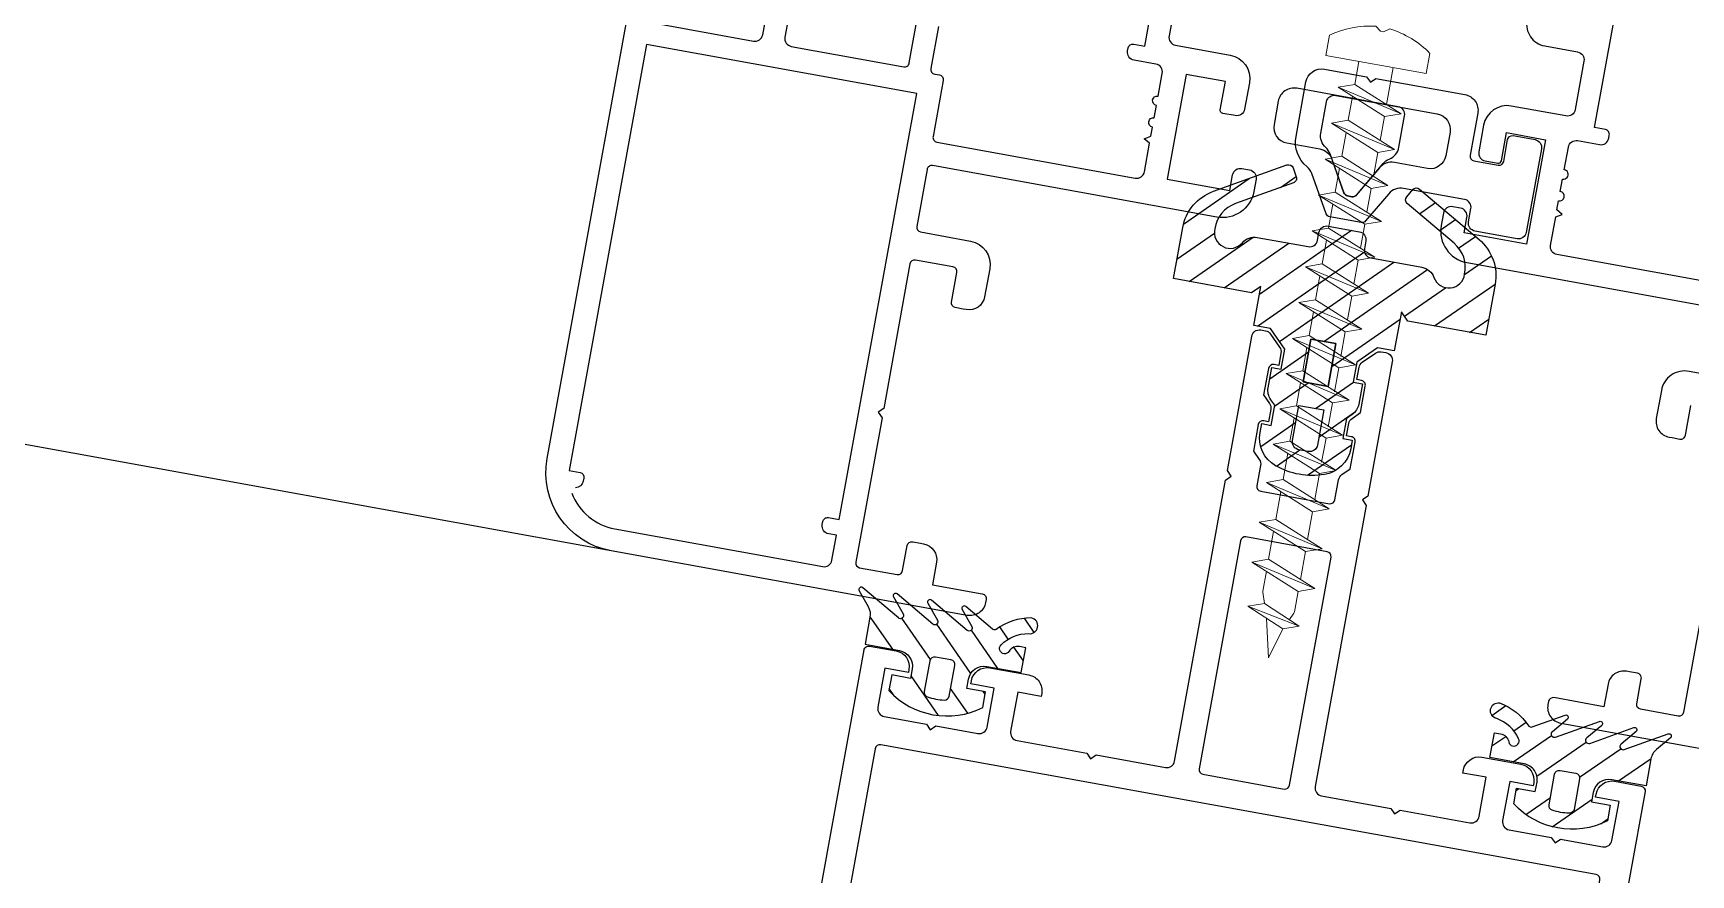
# Model space of a CAD drawing. Header units: millimetres. Extents: x 62878 to 70819, y -67946 to -61850.
# Drawn here: x 66941.45 to 66951.89, y -61955.32 to -61950.02 of the extents above; entities that cross this region are included whole.
import ezdxf

# ---------------------------------------------------------------- set-up
doc = ezdxf.new("R2010")
doc.units = ezdxf.units.MM
doc.linetypes.add('HIDDEN', pattern=[0.375, 0.25, -0.125])
doc.layers.add('BA DÖŞ.-yeni', color=11, linetype='Continuous', lineweight=30)
doc.layers.add('DOGRAMA', color=171, linetype='Continuous', lineweight=0)
pattern_1 = [(214.7168419783434, (67055.92638325461, -61981.79301310745), (0.09041148516737686, -0.130488795878532), [])]

# ---------------------------------------------------------------- blocks, each defined once
blk = doc.blocks.new('a2we')
at = {"lineweight": 5, "ltscale": 0.5}
for p, q in [((-196.0144480926461, -415.2868589025547), (-196.5925912144022, -417.2488821181558)), ((-196.0144480926461, -415.2868589025547), (-195.4639709594615, -417.7110762494052)), ((-197.5747968978259, -417.6063757508618), (-196.5747276986959, -417.2423803302317)), ((-194.1582851917165, -418.2620245979042), (-197.5747968978259, -417.6063757508618)), ((-195.1583543907882, -418.6260200186506), (-197.5747968978259, -417.6063757508618)), ((-196.5747276986959, -417.2423803302317), (-194.1582851917165, -418.2620245979042)), ((-197.1143788935161, -419.7428166739272), (-197.1143788935161, -418.4283854465556)), ((-196.8896500078097, -417.895480952812), (-197.0961171580722, -418.3448917148726)), ((-194.1582851917165, -418.2620245979042), (-195.1583543907882, -418.6260200186506)), ((-195.1583543907882, -418.6260200186506), (-194.9264251741961, -419.2953524503964)), ((-198.1144480926461, -420.1068120946153), (-197.1143788935161, -419.7428166739268)), ((-197.1143788935161, -419.7428166739268), (-193.9153324771005, -421.0399975355008)), ((-197.1143788935161, -419.7428166739268), (-193.9153324771005, -421.0399975355008)), ((-194.9154016761394, -420.634479622855), (-194.9154016761394, -419.3608343693425)), ((-194.9154016761721, -421.4039929561312), (-198.1144480926461, -420.1068120946153)), ((-193.9153324771005, -421.0399975355008), (-198.1144480926461, -420.1068120946153)), ((-197.1143788935161, -422.2969096404012), (-197.1143788935162, -420.512330007273)), ((-193.9153324771005, -421.0399975355008), (-194.9154016761721, -421.4039929561312)), ((-194.9154016761721, -423.1885725893157), (-194.9154016761721, -421.4039929561312)), ((-198.1144480926461, -422.6609050610894), (-197.1143788935161, -422.2969096404012)), ((-194.9154016761721, -423.9580859226053), (-198.1144480926461, -422.6609050610894)), ((-193.9153324771005, -423.594090501975), (-198.1144480926461, -422.6609050610894)), ((-197.1143788935161, -422.2969096404012), (-193.9153324771005, -423.594090501975)), ((-197.1143788935161, -422.2969096404012), (-193.9153324771005, -423.594090501975)), ((-197.1143788935161, -424.8510026068752), (-197.1143788935162, -423.0664229737469)), ((-193.9153324771005, -423.594090501975), (-194.9154016761721, -423.9580859226053)), ((-194.9154016761721, -425.7426655557898), (-194.9154016761721, -423.9580859226053)), ((-198.1144480926461, -425.2149980275636), (-197.1143788935161, -424.8510026068752)), ((-197.1143788935161, -424.8510026068752), (-193.9153324771005, -426.1481834684492)), ((-197.1143788935161, -424.8510026068752), (-193.9153324771005, -426.1481834684492)), ((-194.9154016761721, -426.5121788890793), (-198.1144480926461, -425.2149980275636)), ((-193.9153324771005, -426.1481834684492), (-198.1144480926461, -425.2149980275636)), ((-197.1143788935161, -427.3050955733496), (-197.1143788935162, -425.6205159402211)), ((-193.9153324771005, -426.1481834684492), (-194.9154016761721, -426.5121788890793)), ((-194.9154016761721, -428.1967585222638), (-194.9154016761721, -426.5121788890793)), ((-198.1144480926461, -427.669090994038), (-197.1143788935161, -427.3050955733496)), ((-194.9154016761721, -428.9662718555534), (-198.1144480926461, -427.669090994038)), ((-193.9153324771005, -428.6022764349236), (-198.1144480926461, -427.669090994038)), ((-197.1143788935161, -427.3050955733496), (-193.9153324771005, -428.6022764349236)), ((-197.1143788935161, -427.3050955733496), (-193.9153324771005, -428.6022764349236)), ((-197.1143788935161, -429.5591885398237), (-197.1143788935161, -428.0237477951896)), ((-193.9153324771005, -428.6022764349236), (-194.9154016761721, -428.9662718555534)), ((-194.9154016761721, -430.450851488738), (-194.9154016761721, -428.9662718555534)), ((-198.1144480926461, -429.9231839605702), (-197.1143788935161, -429.5591885398237)), ((-194.9154016761721, -431.2203648220857), (-198.1144480926461, -429.9231839605702)), ((-193.9153324771005, -430.8563694013976), (-198.1144480926461, -429.9231839605702)), ((-197.1143788935161, -429.5591885398237), (-193.9153324771005, -430.8563694013976)), ((-197.1143788935161, -429.5591885398237), (-193.9153324771005, -430.8563694013976)), ((-197.1143788935161, -431.8132815063559), (-197.1143788935161, -430.2778407616635)), ((-193.9153324771005, -430.8563694013976), (-194.9154016761721, -431.2203648220857)), ((-194.9154016761721, -432.7049444552304), (-194.9154016761721, -431.2203648220857)), ((-198.1144480926461, -432.177276926986), (-197.1143788935161, -431.8132815063559)), ((-194.9154016761721, -433.4744577885599), (-198.1144480926461, -432.177276926986)), ((-193.9153324771005, -433.1104623678716), (-198.1144480926461, -432.177276926986)), ((-197.1143788935161, -431.8132815063559), (-193.9153324771005, -433.1104623678716)), ((-197.1143788935161, -431.8132815063559), (-193.9153324771005, -433.1104623678716)), ((-197.1143788935161, -434.0673744728301), (-197.1143788935161, -432.5319337281958)), ((-193.9153324771005, -433.1104623678716), (-194.9154016761721, -433.4744577885599)), ((-198.1144480926461, -434.4313698935184), (-197.1143788935161, -434.0673744728301)), ((-197.1143788935161, -434.0673744728301), (-193.9153324771005, -435.364555334404)), ((-197.1143788935161, -434.0673744728301), (-193.9153324771005, -435.364555334404)), ((-194.9154016761721, -434.9590374217446), (-194.9154016761721, -433.4744577885599)), ((-194.9154016761721, -435.7285507550341), (-198.1144480926461, -434.4313698935184)), ((-193.9153324771005, -435.364555334404), (-198.1144480926461, -434.4313698935184)), ((-197.1143788935161, -436.3642339800811), (-197.1143788935161, -434.7860266946118)), ((-193.9153324771005, -435.364555334404), (-194.9154016761721, -435.7285507550341)), ((-198.1144480926461, -436.7282294008277), (-197.1143788935161, -436.3642339800811)), ((-197.1143788935161, -436.3642339800811), (-193.9153324771005, -437.6614148416551)), ((-197.1143788935161, -436.3642339800811), (-193.9153324771005, -437.6614148416551)), ((-194.9154016761721, -437.2558969289955), (-194.9154016761721, -435.7285507550341)), ((-194.9154016761721, -438.0254102623434), (-198.1144480926461, -436.7282294008277)), ((-193.9153324771005, -437.6614148416551), (-198.1144480926461, -436.7282294008277)), ((-197.1143788935161, -438.6610934873901), (-197.1143788935161, -437.1337473134849)), ((-193.9153324771005, -437.6614148416551), (-194.9154016761721, -438.0254102623434)), ((-194.9154016761721, -439.5527564362646), (-194.9154016761721, -438.0254102623434)), ((-198.1144480926461, -439.0250889080787), (-197.1143788935161, -438.6610934873901)), ((-194.9154016761721, -440.3222697695944), (-198.1144480926461, -439.0250889080787)), ((-193.9153324771005, -439.9582743489061), (-198.1144480926461, -439.0250889080787)), ((-197.1143788935161, -438.6610934873901), (-193.9153324771005, -439.9582743489061)), ((-197.1143788935161, -438.6610934873901), (-193.9153324771005, -439.9582743489061)), ((-197.1143788935161, -440.9579529946993), (-197.1143788935161, -439.430606820736)), ((-193.9153324771005, -439.9582743489061), (-194.9154016761721, -440.3222697695944)), ((-194.9154016761721, -441.849615943574), (-194.9154016761721, -440.3222697695944)), ((-198.1144480926461, -441.3219484153295), (-197.1143788935161, -440.9579529946993)), ((-194.9154016761721, -442.6191292769035), (-198.1144480926461, -441.3219484153295)), ((-193.9153324771005, -442.2551338562151), (-198.1144480926461, -441.3219484153295)), ((-197.1143788935161, -440.9579529946993), (-193.9153324771005, -442.2551338562151)), ((-197.1143788935161, -443.2537258831643), (-197.1143788935161, -441.7274663280053)), ((-193.9153324771005, -442.2551338562151), (-194.9154016761721, -442.6191292769035)), ((-194.9154016761721, -444.1453888320787), (-194.9154016761721, -442.6191292769035)), ((-198.1144480926461, -443.6177213039109), (-197.1143788935161, -443.2537258831643)), ((-194.9154016761721, -444.9149021654266), (-198.1144480926461, -443.6177213039109)), ((-193.9153324771005, -444.5509067447383), (-198.1144480926461, -443.6177213039109)), ((-197.1143788935161, -443.2537258831643), (-193.9153324771005, -444.5509067447383)), ((-197.1143788935161, -445.5538642814245), (-197.1143788935161, -444.0232392165685)), ((-193.9153324771005, -444.5509067447383), (-194.9154016761721, -444.9149021654266)), ((-198.1144480926461, -445.9178597020545), (-197.1143788935161, -445.5538642814245)), ((-197.1143788935161, -445.5538642814245), (-193.9153324771005, -446.8510451429402)), ((-197.1143788935161, -445.5538642814245), (-193.9153324771005, -446.8510451429402)), ((-194.9154016761721, -446.4455272302989), (-194.9154016761721, -444.9149021654266)), ((-193.9153324771005, -446.8510451429402), (-198.1144480926461, -445.9178597020545)), ((-194.9154016761721, -447.2150405636282), (-198.1144480926461, -445.9178597020545)), ((-197.1143788935161, -447.8540026795677), (-197.1143788935161, -446.3233776147298)), ((-193.9153324771005, -446.8510451429402), (-194.9154016761721, -447.2150405636282)), ((-197.1143788935161, -447.8540026795677), (-198.1144480926461, -448.2179981003141)), ((-193.9153324771005, -449.1511835411412), (-197.1143788935161, -447.8540026795677)), ((-194.9154016761721, -448.7456656284821), (-194.9154016761721, -447.2150405636282)), ((-194.9154016761721, -449.5151789618299), (-198.1144480926461, -448.2179981003141)), ((-198.1144480926461, -448.2179981003141), (-193.9153324771005, -449.1511835411412)), ((-197.1143788935161, -450.1541410778275), (-197.1143788935161, -448.6235160129718)), ((-193.9153324770423, -449.1511835411412), (-194.9154016761721, -449.5151789618299)), ((-194.9154016761723, -451.0458040266858), (-194.9154016761721, -449.5151789618299)), ((-198.1144480926461, -450.5181364984577), (-197.1143788935161, -450.1541410778275)), ((-194.9154016761721, -451.8153173600317), (-198.1144480926461, -450.5181364984577)), ((-193.9153324770423, -451.4513219393434), (-198.1144480926461, -450.5181364984577)), ((-197.1143788935161, -450.1541410778275), (-193.9153324770423, -451.4513219393434)), ((-197.1143788935161, -453.2868589025547), (-197.1143788935162, -450.9236544111328)), ((-193.9153324770423, -451.4513219393434), (-194.9154016761721, -451.8153173600317)), ((-194.9154016761721, -453.2868589025547), (-194.9154016761721, -451.8153173600317)), ((-192.7980524524961, -453.2868589025547), (-199.230843732796, -453.2868589025547)), ((-199.230843732796, -454.5827171301502), (-199.230843732796, -453.2868589025547)), ((-192.7980524524961, -454.5827171301502), (-192.7980524524961, -453.2868589025547))]:
    blk.add_line(p, q, dxfattribs=at)
blk.add_lwpolyline([(-196.4690204826777, -455.6637351848848), (-196.1125089353335, -455.3998333582319), (-195.9163872499585, -455.3998333582319), (-195.5598757026143, -455.6637351848848)], dxfattribs=at)
for centre, radius, start, end in [((-196.9143788935627, -418.4283854465556), 0.2, 155.3251238657465, 180), ((-195.115401676151, -419.3608343693425), 0.2, 0, 19.11162363728389), ((-195.6603624057317, -449.5292358589606), 6.187568978619671, 234.757305859688, 262.4904896380407), ((-196.3685337795604, -449.5292358589606), 6.187568978619673, 277.5095103619591, 305.2426941403116)]:
    blk.add_arc(centre, radius, start, end, dxfattribs=at)

msp = doc.modelspace()

# ---------------------------------------------------------------- hatches: boundary and pattern name
at = {"layer": 'DOGRAMA', "lineweight": -2}
h = msp.add_hatch(dxfattribs=at)
h.set_pattern_fill('ANSI31', color=256, scale=0.05, angle=680.4701671983435, style=0)
h.set_pattern_definition(pattern_1)
edge = h.paths.add_edge_path(flags=16)
edge.add_arc((66949.49092431666, -61952.60258843782), 0.04999999998993582, 259.71684199482434, 349.71684199482434, ccw=False)
edge.add_line((66949.48199866686, -61952.65178531551), (66949.42296241364, -61952.64107453571))
edge.add_arc((66949.43188806342, -61952.59187765801), 0.05000000000165629, 169.7168420142085, 259.7168420142085, ccw=False)
edge.add_line((66949.38269118572, -61952.58295200822), (66949.42285660992, -61952.36156605856))
edge.add_line((66949.42285660992, -61952.36156605856), (66949.58028661858, -61952.39012813797))
edge.add_line((66949.58028661858, -61952.39012813797), (66949.54012119435, -61952.61151408762))
h.paths.add_polyline_path([(66949.60706356802, -61952.24253750489), (66949.44963355937, -61952.21397542547), (66949.49872463333, -61951.94339259813), (66949.65615464203, -61951.97195467753)], flags=16)
edge = h.paths.add_edge_path()
edge.add_arc((66949.37529664586, -61952.56769130126), 0.2000000000028293, 169.7168419778544, 240.2830608602471, ccw=False)
edge.add_line((66949.17850913506, -61952.53198870199), (66949.18856020912, -61952.47658865017))
edge.add_line((66949.18856020912, -61952.47658865017), (66949.24759646237, -61952.48729942995))
edge.add_line((66949.24759646237, -61952.48729942995), (66949.27049687208, -61952.36107571793))
edge.add_line((66949.27049687208, -61952.36107571793), (66949.24576173771, -61952.32537607323))
edge.add_arc((66949.3279594044, -61952.26842395655), 0.1000000000217867, 169.7168420033913, 214.7168419994345, ccw=False)
edge.add_line((66949.22956564897, -61952.25057265695), (66949.25282488781, -61952.12237113075))
edge.add_line((66949.25282488781, -61952.12237113075), (66949.31186114106, -61952.13308191054))
edge.add_line((66949.31186114106, -61952.13308191054), (66949.33476155074, -61952.00685819848))
edge.add_line((66949.33476155074, -61952.00685819848), (66949.24478295931, -61951.87699418807))
edge.add_line((66949.24478295931, -61951.87699418807), (66949.13823799833, -61951.85766403838))
edge.add_line((66949.13823799833, -61951.85766403838), (66949.18286624746, -61951.6116796499))
edge.add_line((66949.18286624746, -61951.6116796499), (66949.1247437199, -61951.65195087777))
edge.add_line((66949.1247437199, -61951.65195087777), (66948.63277494296, -61951.56269437955))
edge.add_line((66948.63277494296, -61951.56269437955), (66948.69111162708, -61951.24115110007))
edge.add_arc((66948.98629289326, -61951.29470499896), 0.2999999999812398, 109.71684198245981, 169.7168419821437, ccw=False)
edge.add_line((66948.88508129708, -61951.01229357428), (66949.34756023638, -61950.84654875113))
edge.add_arc((66949.35768139598, -61950.87478989358), 0.02999999998270547, 19.716841966414393, 109.71684196641439, ccw=False)
edge.add_line((66949.38592253844, -61950.86466873398), (66949.4061648577, -61950.92115101893))
edge.add_arc((66949.37792371526, -61950.93127217857), 0.02999999997882553, -70.2831579718839, 19.71684202811622, ccw=False)
edge.add_line((66949.3880448749, -61950.95951332101), (66949.02339612281, -61951.09019741877))
edge.add_arc((66949.09087052025, -61951.27847170192), 0.200000000014274, 109.7168419752537, 171.6364393175068)
edge.add_arc((66948.99043530176, -61951.27187264858), 0.1000000000184771, 167.0019943841405, 319.7168419755503)
edge.add_arc((66949.14300698563, -61951.40118576192), 0.09999999999062822, 79.71684198810902, 139.7168419882711, ccw=False)
edge.add_line((66949.16085828525, -61951.30279200652), (66949.48240407874, -61951.36112914677))
edge.add_arc((66949.49132972855, -61951.31193226906), 0.0500000000068517, 259.7168419813936, 349.7168419813937)
edge.add_line((66949.54052660626, -61951.32085791888), (66949.5494496024, -61951.27167566764))
edge.add_arc((66949.59864648011, -61951.28060131748), 0.05000000001074826, 79.71684195006719, 169.7168419567826, ccw=False)
edge.add_line((66949.60757212996, -61951.23140443976), (66949.80435964075, -61951.26710703902))
edge.add_arc((66949.79543399092, -61951.31630391672), 0.05000000000229032, -10.283158046194274, 79.71684196349781, ccw=False)
edge.add_line((66949.84463086861, -61951.32522956656), (66949.83570787244, -61951.3744118178))
edge.add_arc((66949.88490475013, -61951.38333746763), 0.04999999999513124, 169.7168419620095, 259.7168419620095)
edge.add_line((66949.8759791003, -61951.43253434532), (66950.19752489381, -61951.49087148556))
edge.add_arc((66950.17967359418, -61951.58926524093), 0.09999999997790797, 19.716841979473088, 79.71684197767269, ccw=False)
edge.add_arc((66950.36794787728, -61951.52179084351), 0.09999999998167945, 199.7168419716242, 352.4316895656862)
edge.add_arc((66950.27159558496, -61951.49268729758), 0.2000000000022565, 347.7972446354069, 409.716841976035)
edge.add_line((66950.40090869831, -61951.34011561373), (66950.10540857373, -61951.08966257985))
edge.add_arc((66950.12480554078, -61951.0667768273), 0.0300000000097988, 139.7168418738869, 229.7168418738869, ccw=False)
edge.add_line((66950.10191978823, -61951.04737986025), (66950.14071372224, -61951.00160835513))
edge.add_arc((66950.16359947482, -61951.02100532212), 0.02999999999436584, 49.71684199463158, 139.7168419946316, ccw=False)
edge.add_line((66950.18299644181, -61950.99811956954), (66950.55777513883, -61951.31576566813))
edge.add_arc((66950.36380546882, -61951.54462319389), 0.2999999999723583, -10.283158022454188, 49.716841977418426, ccw=False)
edge.add_line((66950.65898673498, -61951.5981770928), (66950.60065005088, -61951.91972037236))
edge.add_line((66950.60065005088, -61951.91972037236), (66950.10868127388, -61951.83046387418))
edge.add_line((66950.10868127388, -61951.83046387418), (66950.06841004602, -61951.77234134663))
edge.add_line((66950.06841004602, -61951.77234134663), (66950.02378179687, -61952.01832573513))
edge.add_line((66950.02378179687, -61952.01832573513), (66949.91723683593, -61951.99899558538))
edge.add_line((66949.91723683593, -61951.99899558538), (66949.78737282555, -61952.08897417683))
edge.add_line((66949.78737282555, -61952.08897417683), (66949.7644724159, -61952.21519788889))
edge.add_line((66949.7644724159, -61952.21519788889), (66949.82350866916, -61952.22590866867))
edge.add_line((66949.82350866916, -61952.22590866867), (66949.80024943032, -61952.35411019485))
edge.add_arc((66949.70185567491, -61952.3362588952), 0.1000000000163011, 304.7168419775527, 349.7168419731899, ccw=False)
edge.add_line((66949.75880779156, -61952.41845656191), (66949.72310814683, -61952.44319169623))
edge.add_line((66949.72310814683, -61952.44319169623), (66949.70020773725, -61952.56941540829))
edge.add_line((66949.70020773725, -61952.56941540829), (66949.75924399038, -61952.5801261881))
edge.add_line((66949.75924399038, -61952.5801261881), (66949.74919291638, -61952.6355262399))
edge.add_arc((66949.55240540557, -61952.5998236406), 0.2000000000182841, 279.15062308982976, 349.7168419724457, ccw=False)
edge.add_arc((66949.50938767569, -61952.33276610954), 0.4704999999865043, 240.283060859631, 279.1506230940519, ccw=False)
h = msp.add_hatch(dxfattribs=at)
h.set_pattern_fill('ANSI31', color=256, scale=0.05, angle=680.4701671983435, style=0)
h.set_pattern_definition([(304.7168419784683, (66839.52562151835, -61942.53203740784), (-0.1304887958783349, -0.0904114851676614), [])])
edge = h.paths.add_edge_path()
edge.add_arc((66946.62275463778, -61953.67869976869), 0.1000000000540674, -10.283158064851818, 29.71684193011407, ccw=False)
edge.add_line((66946.72114839322, -61953.69655106841), (66946.6902517241, -61953.86684899453))
edge.add_line((66946.6902517241, -61953.86684899453), (66946.90671798598, -61953.90612185374))
edge.add_arc((66946.88886668633, -61954.00451560913), 0.09999999999482384, -10.28315802419661, 79.71684197095738, ccw=False)
edge.add_line((66946.98726044173, -61954.02236690877), (66946.97654966195, -61954.081403162))
edge.add_line((66946.97654966195, -61954.081403162), (66946.8584771555, -61954.05998160242))
edge.add_line((66946.8584771555, -61954.05998160242), (66946.84062585587, -61954.15837535782))
edge.add_arc((66947.2072123206, -61953.81835423518), 0.4999999999672384, 222.8469443303935, 296.586739622022)
edge.add_line((66947.43098838821, -61954.26548315566), (66947.44883968786, -61954.16708940025))
edge.add_line((66947.44883968786, -61954.16708940025), (66947.33076718138, -61954.1456678407))
edge.add_line((66947.33076718138, -61954.1456678407), (66947.34147796113, -61954.08663158744))
edge.add_arc((66947.43987171652, -61954.10448288708), 0.09999999998506706, 79.71684197841688, 169.7168419784169, ccw=False)
edge.add_line((66947.45772301615, -61954.0060891317), (66947.67418927804, -61954.04536199088))
edge.add_line((66947.67418927804, -61954.04536199088), (66947.7026576391, -61953.88844854427))
edge.add_line((66947.7026576391, -61953.88844854427), (66947.66381238031, -61953.88140095928))
edge.add_arc((66947.65220903554, -61953.94535690031), 0.06500000002595606, 79.71684197760189, 148.1261774895639)
edge.add_arc((66947.56924989769, -61953.89377195747), 0.0326894307307927, 134.2865628647955, 328.1261774948184, ccw=False)
edge.add_arc((66947.71757891297, -61954.04203806468), 0.2424115900619204, 89.4075362006804, 134.9143086074997, ccw=False)
edge.add_arc((66947.72771194772, -61953.75019617417), 0.05002797726033891, 261.2314470240414, 438.7446833140868)
edge.add_arc((66947.73465609289, -61954.07290091844), 0.3717812401588709, 89.565342406418, 126.2168628959119)
edge.add_arc((66947.50557068828, -61953.75531072447), 0.01999999998489754, 229.7168419676775, 298.1025048447225, ccw=False)
edge.add_line((66947.49263937696, -61953.77056789285), (66947.32478128406, -61953.62829868503))
edge.add_arc((66947.31508280056, -61953.63974156132), 0.01500000000273344, 49.71684201260098, 209.7168419621866)
edge.add_line((66947.30205551298, -61953.64717727102), (66947.36308961274, -61953.75410839157))
edge.add_arc((66947.34571989598, -61953.76402267116), 0.02000000000430977, -130.28315805064761, 29.71684196474922, ccw=False)
edge.add_line((66947.33278858464, -61953.77927983954), (66947.10831502214, -61953.58902582583))
edge.add_arc((66947.09861653866, -61953.60046870211), 0.01499999998222363, 49.71684201906505, 209.7168420172943)
edge.add_line((66947.0855892511, -61953.60790441181), (66947.14662335091, -61953.71483553239))
edge.add_arc((66947.12925363415, -61953.72474981198), 0.02000000000430977, -130.28315805064761, 29.71684196474922, ccw=False)
edge.add_line((66947.1163223228, -61953.74000698036), (66946.89184876031, -61953.54975296662))
edge.add_arc((66946.8821502768, -61953.56119584291), 0.01500000001214221, 49.7168419701981, 209.7168419621866)
edge.add_line((66946.86912298921, -61953.56863155261), (66946.930157089, -61953.67556267316))
edge.add_arc((66946.91278737225, -61953.68547695276), 0.01999999999527843, -130.28315800536842, 29.7168420035174, ccw=False)
edge.add_line((66946.89985606092, -61953.70073412114), (66946.67538249842, -61953.51048010743))
edge.add_arc((66946.66568401492, -61953.52192298372), 0.01499999999718292, 49.71684199463157, 209.7168419656034)
edge.add_line((66946.65265672735, -61953.52935869341), (66946.70960322165, -61953.62912837078))
edge = h.paths.add_edge_path(flags=16)
edge.add_line((66947.22048337941, -61954.19335274051), (66947.25558011551, -61953.99990465904))
edge.add_arc((66947.22606198891, -61953.99454926913), 0.02999999998093601, 349.7168419451177, 439.7168419451177)
edge.add_line((66947.23141737882, -61953.96503114254), (66947.13302362344, -61953.94717984289))
edge.add_arc((66947.12766823354, -61953.97669796953), 0.03000000002129283, 79.71684198734715, 169.7168419873472)
edge.add_line((66947.0981501069, -61953.97134257964), (66947.06305337074, -61954.16479066109))
edge.add_arc((66947.09257149736, -61954.17014605094), 0.02999999998616221, 169.7168420457889, 251.9504079037594)
edge.add_arc((66947.20721232062, -61953.81835423505), 0.400000000111837, 251.9504078094589, 267.4832761456086)
edge.add_arc((66947.19096525283, -61954.18799735063), 0.0299999999708617, 267.4832761417567, 349.7168419948478)
h = msp.add_hatch(dxfattribs=at)
h.set_pattern_fill('ANSI31', color=256, scale=0.05, angle=680.4701671983435, style=0)
h.set_pattern_definition(pattern_1)
edge = h.paths.add_edge_path()
edge.add_arc((66951.73922991854, -61954.60696734991), 0.09999999997813878, 129.7168419972648, 169.7168419989262)
edge.add_line((66951.64083616316, -61954.58911605031), (66951.60993949402, -61954.75941397643))
edge.add_line((66951.60993949402, -61954.75941397643), (66951.39347323208, -61954.72014111723))
edge.add_arc((66951.37562193247, -61954.8185348726), 0.09999999997271256, 79.71684199408014, 169.7168419907224)
edge.add_line((66951.27722817709, -61954.80068357299), (66951.26651739731, -61954.85971982621))
edge.add_line((66951.26651739731, -61954.85971982621), (66951.38458990376, -61954.88114138576))
edge.add_line((66951.38458990376, -61954.88114138576), (66951.36673860415, -61954.97953514117))
edge.add_arc((66951.1429625365, -61954.53240622065), 0.5000000000229524, 222.8469443330158, 296.58673962425667, ccw=False)
edge.add_line((66950.77637607174, -61954.87242734335), (66950.7942273714, -61954.77403358795))
edge.add_line((66950.7942273714, -61954.77403358795), (66950.91229987788, -61954.79545514751))
edge.add_line((66950.91229987788, -61954.79545514751), (66950.92301065763, -61954.73641889427))
edge.add_arc((66950.82461690229, -61954.71856759459), 0.09999999994990565, 349.7168419493406, 439.7168419493407)
edge.add_line((66950.84246820197, -61954.62017383926), (66950.62600194005, -61954.58090098004))
edge.add_line((66950.62600194005, -61954.58090098004), (66950.65447030112, -61954.4239875334))
edge.add_line((66950.65447030112, -61954.4239875334), (66950.69331555988, -61954.43103511842))
edge.add_arc((66950.68171221514, -61954.49499105945), 0.06500000001360155, 11.307506494528923, 79.71684200169909, ccw=False)
edge.add_arc((66950.77750539425, -61954.47583664186), 0.03268943071208775, 191.3075064681966, 385.14712111827)
edge.add_arc((66950.58654535685, -61954.56254649971), 0.2424115900308295, 24.51937535121455, 70.02614775839963)
edge.add_arc((66950.6795796506, -61954.28574514921), 0.05002797728850402, 80.68900059224319, 258.2022368805939, ccw=False)
edge.add_arc((66950.55971471872, -61954.58544328266), 0.3717812401221673, 33.21682105015179, 69.86834153940953, ccw=False)
edge.add_arc((66950.885766311, -61954.36857001774), 0.01999999997023698, 221.331179101164, 289.7168419921992)
edge.add_line((66950.89251375073, -61954.38739744601), (66951.09965154537, -61954.31316267722))
edge.add_arc((66951.10471212516, -61954.32728324845), 0.01499999998644333, -50.28315805381112, 109.71684191408909, ccw=False)
edge.add_line((66951.11429703445, -61954.33882142481), (66951.01958889811, -61954.41749667375))
edge.add_arc((66951.03236877717, -61954.43288090888), 0.01999999998966962, 129.7168419897657, 289.7168419640703)
edge.add_line((66951.03911621691, -61954.45170833719), (66951.3161178072, -61954.35243553644))
edge.add_arc((66951.32117838702, -61954.36655610767), 0.01500000000311152, -50.28315795053999, 109.71684200936349, ccw=False)
edge.add_line((66951.33076329634, -61954.37809428402), (66951.23605515998, -61954.45676953295))
edge.add_arc((66951.24883503905, -61954.4721537681), 0.02000000000086313, 129.7168419631272, 289.71684198925)
edge.add_line((66951.2555824788, -61954.49098119642), (66951.53258406911, -61954.39170839563))
edge.add_arc((66951.5376446489, -61954.40582896686), 0.01499999998644333, -50.28315809656709, 109.71684191408909, ccw=False)
edge.add_line((66951.54722955817, -61954.41736714322), (66951.45252142184, -61954.49604239214))
edge.add_arc((66951.46530130091, -61954.5114266273), 0.02000000000645988, 129.7168419498079, 289.7168419177941)
edge.add_line((66951.47204874063, -61954.53025405561), (66951.74905033098, -61954.43098125483))
edge.add_arc((66951.75411091077, -61954.44510182607), 0.01500000000014208, -50.28315808932899, 109.7168418953365, ccw=False)
edge.add_line((66951.76369582006, -61954.45664000245), (66951.6753305232, -61954.53004617422))
edge = h.paths.add_edge_path(flags=16)
edge.add_line((66950.99880358673, -61954.87884264661), (66951.03390032283, -61954.68539456514))
edge.add_arc((66951.06341844944, -61954.69074995503), 0.02999999999265648, 79.71684197742462, 169.7168419774246, ccw=False)
edge.add_line((66951.06877383933, -61954.66123182842), (66951.16716759471, -61954.67908312804))
edge.add_arc((66951.16181220482, -61954.70860125468), 0.03000000002129283, -10.283158012652791, 79.71684198734721, ccw=False)
edge.add_line((66951.19133033146, -61954.71395664457), (66951.15623359536, -61954.90740472601))
edge.add_arc((66951.12671546877, -61954.90204933612), 0.02999999997703945, 267.4832761423668, 349.7168419861363, ccw=False)
edge.add_arc((66951.14296253645, -61954.53240622057), 0.4000000000938224, 251.9504078239775, 267.48327616009374, ccw=False)
edge.add_arc((66951.02832171334, -61954.8841980365), 0.0299999999894702, 169.7168419774246, 251.9504078115695, ccw=False)

# ---------------------------------------------------------------- linework, layer by layer
msp.add_lwpolyline([(68896.02066502631, -63031.43519410248), (69030.25944186504, -63071.18378898385), (69185.2789618937, -62547.65255934227), (68892.99857577804, -62461.10726346668, 1.044367817173394), (68063.1984222013, -62298.72991434322, 0.2043746373996395), (63106.96025407397, -62494.78258919505, 0.3539527355379972), (62932.93996584662, -62997.825353625), (63753.18486962488, -65779.59786478638), (64154.95366467919, -67142.15251756221), (65336.72250243354, -66792.62198400985), (65336.69978150922, -66829.11190277508), (65270.53542169294, -66829.0707046726, 0.6267890062731037), (65270.19918370779, -67369.07059999109), (65531.84452784718, -67369.23351688065, 0.9262424964682344), (66130.08755876668, -67369.60602071379), (66391.73290290477, -67369.76893760463, 0.6267427171847498), (66392.06914089088, -66829.76904228561), (66326.14716633759, -66829.72799510749), (66326.16988726193, -66793.2380763422), (67506.155742504, -67144.12829054108), (68467.02457055586, -63899.0863823687), (68625.20366853199, -63946.03714330423), (68896.02440533682, -63031.42256234252)], format="xyb")
at = {"layer": 'BA DÖŞ.-yeni', "linetype": 'HIDDEN', "ltscale": 150}
msp.add_arc((65815.0392658321, -68607.15258971277), 6697.93692342701, 70.74616030420842, 109.2968468472022, dxfattribs=at)
at = {"layer": 'DOGRAMA', "lineweight": -2}
msp.add_line((66945.08970336965, -61953.27775817634), (66899.0819266673, -61944.93069789505), dxfattribs=at)
msp.add_lwpolyline([(68355.72808668052, -61957.86010398282, 0.2737364000647933), (68066.90955003549, -62277.7212358757, 0.2092949010110247), (68023.71017518625, -62283.85188166666, 0.1983676314706158), (63201.05260393125, -62451.10786955556)], format="xyb", dxfattribs=at)
at = {"layer": 'DOGRAMA', "lineweight": -2, "ltscale": 0.5}
for points in [[(66946.22788919357, -61949.80516072913), (66946.18504607439, -61950.04130574205, 0.4142135623730951), (66946.22531730229, -61950.09942826959), (66946.93375234118, -61950.22795762699, 0.4142135623730951), (66946.96862585767, -61950.20379489026), (66947.27209795156, -61948.5311010485, 0.4142135623730951)], [(66948.66070220023, -61949.72821350796), (66948.60536317129, -61950.03323414971, 0.4142135623730951), (66948.64563439917, -61950.09135667722), (66948.99001254307, -61950.15383622596, -0.4142135623730951), (66949.11082622671, -61950.32820380852), (66949.08047901731, -61950.4954731927, -0.4142135623730951), (66949.02235648982, -61950.53574442059), (66948.9436414855, -61950.52146338085, -0.4142135623730951), (66948.92753299432, -61950.49821436983), (66948.95966533368, -61950.32110561013), (66948.71368094516, -61950.27647736104), (66948.59407723765, -61950.93571552218), (66948.98765225921, -61951.00712072075), (66949.00550355884, -61950.90872696535, -0.4142135623730951), (66949.06362608634, -61950.86845573748), (66949.11282296406, -61950.87738138733, -0.4142135623730951), (66949.15309419192, -61950.93550391482), (66949.13881315224, -61951.01421891912, -0.4142135623730951), (66948.90632304216, -61951.17530383066), (66947.11555669396, -61950.85041017723, 0.4142135623730951), (66947.0806831774, -61950.87457291396), (66947.01552593373, -61951.23371012117, 0.4142135623730951), (66947.03968867048, -61951.26858363766), (66947.35454868778, -61951.32570779651, -0.4142135623730951), (66947.47536237133, -61951.50007537905), (66947.44323003202, -61951.67718413877, -0.4142135623730951), (66947.32698497691, -61951.75772659451), (66947.3073062259, -61951.75415633463), (66947.25810934821, -61951.7452306848, -0.4142135623730951), (66947.2339466115, -61951.7103571683), (66947.26786408079, -61951.52340903303, 0.4142135623730951), (66947.2437013441, -61951.4885355165), (66947.00755633114, -61951.44569239739, 0.4142135623730951), (66946.9726828146, -61951.4698551341), (66946.80755829296, -61952.37999737155), (66946.77268477646, -61952.40416010826), (66946.79684751315, -61952.43903362479), (66946.6317229915, -61953.34917586224, 0.4142135623730951), (66946.65588572819, -61953.38404937873), (66946.8920307412, -61953.42689249785, 0.4142135623730951), (66946.9269042577, -61953.40272976113), (66946.95546633712, -61953.24529975248, -0.4142135623730951), (66946.9903398536, -61953.22113701573), (66947.03953673135, -61953.23006266561), (66947.05921548238, -61953.23363292552, -0.4142135623730951), (66947.13975793816, -61953.34987798055), (66947.11387355372, -61953.49254892587), (66947.428733571, -61953.54967308471, -0.4142135623730951), (66947.45289630769, -61953.58454660123), (66947.44932604779, -61953.6042253523, -0.4142135623730951), (66947.33308099271, -61953.68476780805), (66945.08970336965, -61953.27775817634, -0.4142135623730951), (66944.68699109089, -61952.69653290114), (66945.26001780924, -61949.53809335288, -0.4142135623730951)], [(66945.37734587591, -61949.95574646824), (66945.98738715937, -61950.06642452601, 0.4142135623730951), (66946.04550968687, -61950.02615329812), (66946.090137936, -61949.78016890964)], [(66950.85928228823, -61949.93399396476, 0.4142135623730951), (66950.97204172633, -61950.09673704182), (66951.17866861264, -61950.13422477106, -0.4142135623730951), (66951.21893984053, -61950.19234729857), (66951.16360081165, -61950.4973679403, -0.4142135623730951), (66951.10547828412, -61950.53763916819), (66950.76110014024, -61950.47515961944, 0.4142135623730951), (66950.58673255767, -61950.59597330305), (66950.55638534826, -61950.76324268727, 0.4142135623730951), (66950.59665657616, -61950.82136521478), (66950.6753715805, -61950.83564625449, 0.4142135623730951), (66950.69862059152, -61950.81953776335), (66950.73075293086, -61950.64242900362), (66950.97673731938, -61950.68705725271), (66950.85713361175, -61951.3462954139), (66950.46355859017, -61951.27489021533), (66950.48140988985, -61951.17649645993, 0.4142135623730951), (66950.44113866195, -61951.11837393242), (66950.39194178421, -61951.10944828259, 0.4142135623730951), (66950.33381925672, -61951.14971951047), (66950.31953821701, -61951.22843451476, 0.4142135623730951), (66950.48062312847, -61951.46092462487), (66952.27138947678, -61951.78581827825, -0.4142135623730951)], [(66944.84278282098, -61952.91457213563, 0.2621398995659221), (66945.11469518914, -61953.14000691875), (66946.42333213595, -61953.37742920396, 0.4142135623730951), (66946.48145466344, -61953.33715797606), (66946.51001674289, -61953.17972796744), (66946.4608198652, -61953.1708023176, -0.4142135623730951), (66946.42054863731, -61953.11267979011), (66946.42411889725, -61953.09300103901, -0.4142135623730951), (66946.45899241375, -61953.06883830229), (66946.52786804253, -61953.08133421204), (66947.01520852267, -61950.39518468968), (66945.31299655425, -61950.08635720592), (66944.82565607413, -61952.77250672827), (66944.89453170291, -61952.78500263803, -0.4142135623730951), (66944.9186944397, -61952.81987615456), (66944.91512417974, -61952.83955490563, -0.3618128521052944), (66944.86606146704, -61952.88062907579)], [(66944.80228218966, -61964.27306122196), (66946.68380917155, -61953.90235940306, -0.4142135623732619), (66946.7186826881, -61953.87819666634), (66946.88595207222, -61953.9085438757, -0.4142135623730951), (66946.96649452797, -61954.02478893075), (66946.96292426804, -61954.04446768183), (66946.815333635, -61954.01769073239), (66946.77070538589, -61954.26367512085, 0.4142135623730951), (66946.81097661378, -61954.32179764834), (66947.07663975327, -61954.3699961574), (66947.10080249005, -61954.40486967389), (66947.13567600658, -61954.38070693715), (66947.40133914616, -61954.42890544621, 0.4142135623730951), (66947.45946167366, -61954.38863421834), (66947.50408992276, -61954.14264982982), (66947.35649928966, -61954.11587288037), (66947.36006954961, -61954.09619412928, -0.4142135623728953), (66947.47631460463, -61954.01565167356), (66947.72229899312, -61954.06027992263, -0.4142135623729619), (66947.80284144887, -61954.17652497765), (66947.79927118891, -61954.19620372872), (66947.65168055583, -61954.16942677928), (66947.60705230676, -61954.41541116779, 0.4142135623731395), (66947.64732353462, -61954.47353369529), (66948.08700491414, -61954.55330383944), (66948.11116765087, -61954.58817735595), (66948.14604116736, -61954.5640146192), (66948.5820642109, -61954.64312104184, 0.4142135623730951), (66948.64018673843, -61954.60284981398), (66948.96151013192, -61952.83176221681), (66948.99638364842, -61952.8075994801), (66948.97222091173, -61952.77272596359), (66949.1257420886, -61951.92653966715, -0.4142135623730951), (66949.18386461612, -61951.88626843931), (66949.21268347985, -61951.89149696389, -0.1989123673795887), (66949.24485666334, -61951.91221778326), (66949.30180878, -61951.99441544998, -0.1989123673797732), (66949.30990682429, -61952.0318171581), (66949.29575264992, -61952.10983289956), (66949.26623452333, -61952.10447750964, 0.4142135623730951), (66949.23136100682, -61952.12864024636), (66949.2010137974, -61952.29590963056), (66949.23754410131, -61952.34863296941, -0.1989123673797732), (66949.24564214566, -61952.38603467755), (66949.2314879712, -61952.46405041896), (66949.20196984465, -61952.45869502908, 0.4142135623729841), (66949.16709632805, -61952.4828577658), (66949.13674911871, -61952.65012714997), (66949.1732794226, -61952.70285048883, -0.1989123673797501), (66949.18137746697, -61952.74025219696), (66949.15829764272, -61952.86746481607, 0.4142135623729288), (66949.18246037944, -61952.9023383326), (66949.61539290322, -61952.98088405102, 0.4142135623725959), (66949.65026641969, -61952.95672131427), (66949.673346244, -61952.82950869515, -0.1989123673796753), (66949.6940670633, -61952.79733551163), (66949.74679040215, -61952.76080520774), (66949.77713761156, -61952.59353582357, 0.4142135623736503), (66949.75297487483, -61952.55866230706), (66949.72345674821, -61952.55330691714), (66949.73761092263, -61952.47529117575, -0.1989123673797502), (66949.75833174204, -61952.44311799222), (66949.81105508085, -61952.40658768831), (66949.84140229024, -61952.23931830414, 0.4142135623732063), (66949.81723955355, -61952.20444478763), (66949.7877214269, -61952.19908939772), (66949.80187560135, -61952.12107365629, -0.1989123673796753), (66949.82259642074, -61952.08890047278), (66949.9047940874, -61952.03194835615, -0.1989123673797207), (66949.9421957955, -61952.0238503118), (66949.9710146593, -61952.02907883639, -0.4142135623730951), (66950.01128588716, -61952.0872013639), (66949.85776471026, -61952.93338766032), (66949.82289119373, -61952.95755039704), (66949.84705393048, -61952.99242391356), (66949.525730537, -61954.76351151073, 0.4142135623730951), (66949.56600176488, -61954.82163403822), (66950.00202480843, -61954.90074046087), (66950.02618754511, -61954.9356139774), (66950.06106106166, -61954.91145124064), (66950.50074244113, -61954.9912213848, 0.4142135623730951), (66950.55886496868, -61954.95095015696), (66950.60349321776, -61954.70496576843), (66950.45590258465, -61954.67818881897), (66950.45947284461, -61954.65851006789, -0.4142135623729619), (66950.57571789964, -61954.57796761212), (66950.82170228811, -61954.62259586122, -0.4142135623728953), (66950.90224474389, -61954.73884091625), (66950.89867448401, -61954.75851966733), (66950.75108385083, -61954.73174271788), (66950.70645560176, -61954.97772710638, 0.4142135623730951), (66950.74672682966, -61955.0358496339), (66951.0123899692, -61955.0840481429), (66951.03655270595, -61955.11892165942), (66951.07142622245, -61955.0947589227), (66951.33708936203, -61955.14295743172, 0.4142135623730951), (66951.39521188957, -61955.10268620386), (66951.43984013866, -61954.85670181536), (66951.29224950552, -61954.82992486592), (66951.29581976548, -61954.81024611484, -0.4142135623728953), (66951.41206482051, -61954.72970365906), (66951.57933420468, -61954.76005086844, -0.4142135623729288), (66951.60349694142, -61954.79492438494), (66949.72196995956, -61965.16562620386, -0.4142135623729288)], [(66952.19552145328, -61952.20399173872), (66951.88066143604, -61952.14686757988, 0.4142135623730951), (66951.70629385347, -61952.26768126352), (66951.67416151412, -61952.44479002322, 0.4142135623730951), (66951.7547039699, -61952.56103507828), (66951.77438272096, -61952.56460533821), (66951.82357959865, -61952.573530988, 0.4142135623730951), (66951.85845311516, -61952.54936825128), (66951.89237058448, -61952.36242011601, -0.4142135623730951)], [(66952.01171654926, -61953.38515250561), (66951.84659202758, -61954.29529474305, -0.4142135623730951), (66951.8117185111, -61954.31945747977), (66951.57557349815, -61954.27661436064, -0.4142135623730951), (66951.55141076137, -61954.24174084411), (66951.57997284082, -61954.08431083547, 0.4142135623730951), (66951.55581010407, -61954.04943731896), (66951.5066132264, -61954.04051166917), (66951.48693447531, -61954.03694140924, 0.4142135623730951), (66951.37068942032, -61954.11748386499), (66951.34480503583, -61954.26015481033), (66951.02994501853, -61954.20303065146, 0.4142135623730951), (66950.99507150201, -61954.2271933882), (66950.9915012421, -61954.24687213928, 0.4142135623730951), (66951.07204369787, -61954.36311719431), (66953.3154213209, -61954.77012682607, 0.4142135623730951)]]:
    msp.add_lwpolyline(points, format="xyb", dxfattribs=at)
at = {"layer": 'DOGRAMA', "linetype": 'ByBlock', "lineweight": -2}
for points in [[(66947.1527904943, -61949.97296294571), (66947.10459198526, -61950.23862608529, 0.4142135623730951), (66947.12875472201, -61950.27349960183), (66947.15827284861, -61950.2788549917, -0.4142135623730951), (66947.18243558536, -61950.3137285082), (66947.11817090666, -61950.66794602761, 0.4142135623730951), (66947.1423336434, -61950.70281954414), (66948.39193433689, -61950.92953104955, 0.4142135623730951), (66948.45005686447, -61950.88925982166), (66948.48273545358, -61950.70914021302), (66948.44926240167, -61950.68076912923), (66948.49056860383, -61950.66596503317), (66948.5009330684, -61950.60883761877, -0.9999999999999998), (66948.51164384821, -61950.54980136556), (66948.52592488789, -61950.47108636121, -0.9999999999999998), (66948.5366356677, -61950.412050108), (66948.56252005216, -61950.26937916267, 0.4142135623730951), (66948.52224882424, -61950.21125663514), (66948.38449756667, -61950.18626481567, -0.4142135623730951), (66948.34422633887, -61950.12814228816), (66948.34779659875, -61950.10846353705, -0.4142135623730951), (66948.38267011526, -61950.08430080033), (66948.45154574406, -61950.09679671006), (66948.69432341916, -61948.75864163668)], [(66952.29816642625, -61951.63822764518), (66951.04856573264, -61951.41151613978, -0.4142135623730951), (66951.0082945048, -61951.35339361227), (66951.04097309388, -61951.17327400362), (66951.08227929607, -61951.15846990755), (66951.04880624419, -61951.13009882376), (66951.05917070872, -61951.07297140939, 0.9999999999999998), (66951.06988148854, -61951.01393515614), (66951.08416252825, -61950.9352201518, 0.9999999999999998), (66951.09487330803, -61950.87618389858), (66951.12075769252, -61950.73351295324, -0.4142135623730951), (66951.17888022002, -61950.69324172538), (66951.31663147759, -61950.71823354487, 0.4142135623730951), (66951.37475400511, -61950.67796231697), (66951.37832426504, -61950.65828356594, 0.4142135623730951), (66951.35416152832, -61950.62341004937), (66951.2852858995, -61950.61091413966), (66951.5280635746, -61949.27275906624), (66952.80718239478, -61949.50482596153)]]:
    msp.add_lwpolyline(points, format="xyb", dxfattribs=at)
at = {"layer": 'DOGRAMA', "lineweight": -2, "ltscale": 0.5}
for points in [[(66950.52565827212, -61950.82018316613), (66950.67816859297, -61950.84785268054, 0.4142135623730951), (66950.71304210948, -61950.82368994382), (66950.73803392897, -61950.68593868626, -0.4142135623730951), (66950.77290744547, -61950.66177594954), (66950.91065870301, -61950.68676776902, -0.4142135623730951), (66950.9509299309, -61950.74489029656), (66950.85542547784, -61951.27129688792, -0.4142135623730951), (66950.79730295032, -61951.31156811581), (66950.5316398108, -61951.26336960679, -0.4142135623730951), (66950.49136858294, -61951.20524707926), (66950.50654218762, -61951.12161238717, 0.4142135623730951), (66950.4662709597, -61951.06348985965), (66950.08283715788, -61950.99392455381, 0.2679491924311303), (66949.98870001634, -61951.02766175254), (66949.84324557177, -61951.19927798661, -0.2679491924310549), (66949.81500442929, -61951.20939914625), (66949.61774244998, -61951.1736104655, -0.2679491924311364), (66949.5948566974, -61951.15421349846), (66949.50379710973, -61950.90012929418, 0.1338222992157564), (66949.47366354446, -61950.85703198101, -0.2702358223096737), (66949.40488318633, -61950.66766035791), (66949.46739705486, -61950.32309304815, -0.4142135623730951), (66949.58364210988, -61950.24255059243), (66949.84930524949, -61950.29074910145), (66949.87346798618, -61950.32562261792), (66949.90834150273, -61950.30145988124), (66950.46918590847, -61950.40321228917, -0.4142135623730951), (66950.54972836425, -61950.5194573442), (66950.50149553538, -61950.78530964958, 0.4142135623731091)], [(66949.72986649483, -61951.04150411356), (66949.75670549073, -61951.04637343636, 0.2679491924311364), (66949.78494663318, -61951.03625227672), (66949.9532853849, -61950.83763570843, -0.1221599187188834), (66949.99234066065, -61950.80948124774, 0.2579611168298657), (66950.05350384991, -61950.73452153004), (66950.08924076895, -61950.5375448534, 0.4142135623730951), (66950.04896954114, -61950.47942232587), (66949.40941013102, -61950.36338887822, 0.4142135623730951), (66949.293165076, -61950.443931334), (66949.26635380674, -61950.59171113293, 0.4142135623730951), (66949.34689626243, -61950.70795618798), (66949.55479810425, -61950.74567522873, -0.2679491924311186), (66949.63108394615, -61950.81033178543), (66949.70698074228, -61951.02210714655, 0.2679491924310675)], [(66949.75656988702, -61951.04634883413), (66949.72973089115, -61951.04147951135, -0.2679491924311364), (66949.70684513861, -61951.02208254435), (66949.61900752068, -61950.77698862477, 0.1221599187188834), (66949.59233180189, -61950.73690877639, -0.2579611168298657), (66949.56139946921, -61950.64524042967), (66949.5971363883, -61950.44826375302, -0.4142135623730951), (66949.65525891582, -61950.40799252516), (66950.29481832596, -61950.52402597279, -0.4142135623730951), (66950.37536078168, -61950.64027102782), (66950.34854951239, -61950.78805082676, -0.4142135623730951), (66950.2323044574, -61950.8685932825), (66950.02440261564, -61950.83087424171, 0.2679491924311186), (66949.93026547407, -61950.86461144047), (66949.78481102947, -61951.03622767453, -0.2679491924310675)], [(66945.4078221407, -61961.94374343177), (66945.34534259199, -61962.28812157562), (66945.01152328876, -61964.12808480154, 0.4142135623730953), (66945.03568602548, -61964.16295831808), (66949.54212002268, -61964.98054784151, 0.4142135623730951), (66949.57699353917, -61964.95638510477), (66949.91081284246, -61963.11642187885), (66949.97329239117, -61962.77204373496), (66951.31928038385, -61955.35315457797, 0.4142135623730951), (66951.2951176471, -61955.31828106148), (66946.78868364997, -61954.50069153808, 0.4142135623722071), (66946.75381013344, -61954.52485427479)]]:
    msp.add_lwpolyline(points, format="xyb", close=True, dxfattribs=at)
at = {"layer": 'DOGRAMA', "lineweight": -2}
for points in [[(66949.2761535554, -61952.74138830071, -0.3180171180317411), (66949.17850913506, -61952.53198870199), (66949.18856020912, -61952.47658865017), (66949.24759646237, -61952.48729942995), (66949.27049687208, -61952.36107571793), (66949.24576173771, -61952.32537607323, -0.198912367379756), (66949.22956564897, -61952.25057265695), (66949.25282488781, -61952.12237113075), (66949.31186114106, -61952.13308191054), (66949.33476155074, -61952.00685819848), (66949.24478295931, -61951.87699418807), (66949.13823799833, -61951.85766403838), (66949.18286624746, -61951.6116796499), (66949.1247437199, -61951.65195087777), (66948.63277494296, -61951.56269437955), (66948.69111162708, -61951.24115110007, -0.2679491924317952), (66948.88508129708, -61951.01229357428), (66949.34756023638, -61950.84654875113, -0.4142135623735607), (66949.38592253844, -61950.86466873398), (66949.4061648577, -61950.92115101893, -0.4142135623726812), (66949.3880448749, -61950.95951332101), (66949.02339612281, -61951.09019741877, 0.2769467766270159), (66948.8929975123, -61951.24938093479, 0.7863209524829787), (66949.0667211437, -61951.33652920526, -0.2679491924310053), (66949.16085828525, -61951.30279200652), (66949.48240407874, -61951.36112914677, 0.4142135623730951), (66949.54052660626, -61951.32085791888), (66949.5494496024, -61951.27167566764, -0.4142135623730951), (66949.60757212996, -61951.23140443976), (66949.80435964075, -61951.26710703902, -0.4142135623730951), (66949.84463086861, -61951.32522956656), (66949.83570787244, -61951.3744118178, 0.4142135623730133), (66949.8759791003, -61951.43253434532), (66950.19752489381, -61951.49087148556, -0.2679491924310054), (66950.27381073573, -61951.55552804221, 0.7863209524829787), (66950.46707673106, -61951.53496165764, 0.2769467766270156), (66950.40090869831, -61951.34011561373), (66950.10540857373, -61951.08966257985, -0.4142135623726812), (66950.10191978823, -61951.04737986025), (66950.14071372224, -61951.00160835513, -0.4142135623735606), (66950.18299644181, -61950.99811956954), (66950.55777513883, -61951.31576566813, -0.2679491924317952), (66950.65898673498, -61951.5981770928), (66950.60065005088, -61951.91972037236), (66950.10868127388, -61951.83046387418), (66950.06841004602, -61951.77234134663), (66950.02378179687, -61952.01832573513), (66949.91723683593, -61951.99899558538), (66949.78737282555, -61952.08897417683), (66949.7644724159, -61952.21519788889), (66949.82350866916, -61952.22590866867), (66949.80024943032, -61952.35411019485, -0.1989123673796753), (66949.75880779156, -61952.41845656191), (66949.72310814683, -61952.44319169623), (66949.70020773725, -61952.56941540829), (66949.75924399038, -61952.5801261881), (66949.74919291638, -61952.6355262399, -0.3180171180316094), (66949.5842114905, -61952.79727837711, -0.1712365548905719)], [(66949.54012119435, -61952.61151408762, -0.4142135623730951), (66949.48199866686, -61952.65178531551), (66949.42296241364, -61952.64107453571, -0.4142135623730951), (66949.38269118572, -61952.58295200822), (66949.42285660992, -61952.36156605856), (66949.58028661858, -61952.39012813797)], [(66946.70960322165, -61953.62912837078, -0.176326980708443), (66946.72114839322, -61953.69655106841), (66946.6902517241, -61953.86684899453), (66946.90671798598, -61953.90612185374, -0.4142135623726288), (66946.98726044173, -61954.02236690877), (66946.97654966195, -61954.081403162), (66946.8584771555, -61954.05998160242), (66946.84062585587, -61954.15837535782, 0.3333333333332321), (66947.43098838821, -61954.26548315566), (66947.44883968786, -61954.16708940025), (66947.33076718138, -61954.1456678407), (66947.34147796113, -61954.08663158744, -0.4142135623730951), (66947.45772301615, -61954.0060891317), (66947.67418927804, -61954.04536199088), (66947.7026576391, -61953.88844854427), (66947.66381238031, -61953.88140095928, 0.3076847592325163), (66947.59701018833, -61953.91103362439, -1.128701775594264), (66947.546424587, -61953.87037101573, -0.2012120834862478), (66947.72008551177, -61953.79963943441, 0.9785310008383128), (66947.73747647495, -61953.70113037633, 0.1612998685773607), (66947.51499169719, -61953.77295284993, -0.3075716929248266), (66947.49263937696, -61953.77056789285), (66947.32478128406, -61953.62829868503, 0.8390996311771568), (66947.30205551298, -61953.64717727102), (66947.36308961274, -61953.75410839157, -0.8390996311749109), (66947.33278858464, -61953.77927983954), (66947.10831502214, -61953.58902582583, 0.8390996311813727), (66947.0855892511, -61953.60790441181), (66947.14662335091, -61953.71483553239, -0.8390996311751685), (66947.1163223228, -61953.74000698036), (66946.89184876031, -61953.54975296662, 0.8390996311750223), (66946.86912298921, -61953.56863155261), (66946.930157089, -61953.67556267316, -0.8390996311790603), (66946.89985606092, -61953.70073412114), (66946.67538249842, -61953.51048010743, 0.8390996311813727), (66946.65265672735, -61953.52935869341)], [(66947.22048337941, -61954.19335274051), (66947.25558011551, -61953.99990465904, 0.414213562374205), (66947.23141737882, -61953.96503114254), (66947.13302362344, -61953.94717984289, 0.4142135623730951), (66947.0981501069, -61953.97134257964), (66947.06305337074, -61954.16479066109, 0.3750467088372598), (66947.08327629553, -61954.1986697117, 0.0678788880673013), (66947.189647923, -61954.21796841401, 0.3750467088370437)], [(66951.6753305232, -61954.53004617422, 0.176326980708443), (66951.64083616316, -61954.58911605031), (66951.60993949402, -61954.75941397643), (66951.39347323208, -61954.72014111723, 0.4142135623726288), (66951.27722817709, -61954.80068357299), (66951.26651739731, -61954.85971982621), (66951.38458990376, -61954.88114138576), (66951.36673860415, -61954.97953514117, -0.3333333333332321), (66950.77637607174, -61954.87242734335), (66950.7942273714, -61954.77403358795), (66950.91229987788, -61954.79545514751), (66950.92301065763, -61954.73641889427, 0.4142135623730951), (66950.84246820197, -61954.62017383926), (66950.62600194005, -61954.58090098004), (66950.65447030112, -61954.4239875334), (66950.69331555988, -61954.43103511842, -0.3076847592325163), (66950.74545049877, -61954.48224620942, 1.128701775594264), (66950.80709650839, -61954.46194546325, 0.2012120834862478), (66950.66935103864, -61954.33471630407, -0.9785310008383128), (66950.68767384067, -61954.23637630683, -0.1612998685773607), (66950.87074821374, -61954.38177822555, 0.3075716929248266), (66950.89251375073, -61954.38739744601), (66951.09965154537, -61954.31316267722, -0.8390996311771568), (66951.11429703445, -61954.33882142481), (66951.01958889811, -61954.41749667375, 0.8390996311749109), (66951.03911621691, -61954.45170833719), (66951.3161178072, -61954.35243553644, -0.8390996311813727), (66951.33076329634, -61954.37809428402), (66951.23605515998, -61954.45676953295, 0.8390996311751685), (66951.2555824788, -61954.49098119642), (66951.53258406911, -61954.39170839563, -0.8390996311750223), (66951.54722955817, -61954.41736714322), (66951.45252142184, -61954.49604239214, 0.8390996311790603), (66951.47204874063, -61954.53025405561), (66951.74905033098, -61954.43098125483, -0.8390996311813727), (66951.76369582006, -61954.45664000245)], [(66950.99880358673, -61954.87884264661), (66951.03390032283, -61954.68539456514, -0.414213562374205), (66951.06877383933, -61954.66123182842), (66951.16716759471, -61954.67908312804, -0.4142135623730951), (66951.19133033146, -61954.71395664457), (66951.15623359536, -61954.90740472601, -0.3750467088372598), (66951.12539813895, -61954.93202039952, -0.0678788880673013), (66951.01902651147, -61954.91272169723, -0.3750467088370437)]]:
    msp.add_lwpolyline(points, format="xyb", close=True, dxfattribs=at)
for points in [[(66949.60706356802, -61952.24253750489), (66949.44963355937, -61952.21397542547), (66949.49872463333, -61951.94339259813), (66949.65615464203, -61951.97195467753)], [(66949.44963355937, -61952.21397542547), (66949.60706356802, -61952.24253750489), (66949.65615464203, -61951.97195467753), (66949.49872463333, -61951.94339259813)]]:
    msp.add_lwpolyline(points, close=True, dxfattribs=at)
at = {"layer": 'DOGRAMA', "lineweight": -2, "ltscale": 5}
msp.add_lwpolyline([(66949.05467546187, -61953.21454181567), (66948.79404648714, -61954.65109064449, 0.4142135623730951), (66948.81820922386, -61954.68596416096), (66949.32985675192, -61954.77879091911, 0.4142135623730951), (66949.36473026845, -61954.75462818239), (66949.62535924322, -61953.31807935356, 0.4142135623730951), (66949.60119650641, -61953.28320583707), (66949.08954897837, -61953.19037907894, 0.4142135623730951)], format="xyb", close=True, dxfattribs=at)

# ---------------------------------------------------------------- block references
at = {"layer": 'DOGRAMA', "linetype": 'ByBlock', "lineweight": -2, "xscale": 0.1000000000032262, "yscale": 0.1000000000032262, "zscale": 0.1000000000032262, "rotation": 169.7168419785869}
msp.add_blockref('a2we', (66922.53074371236, -61991.31511631729), dxfattribs=at)

doc.saveas('drawing.dxf')
